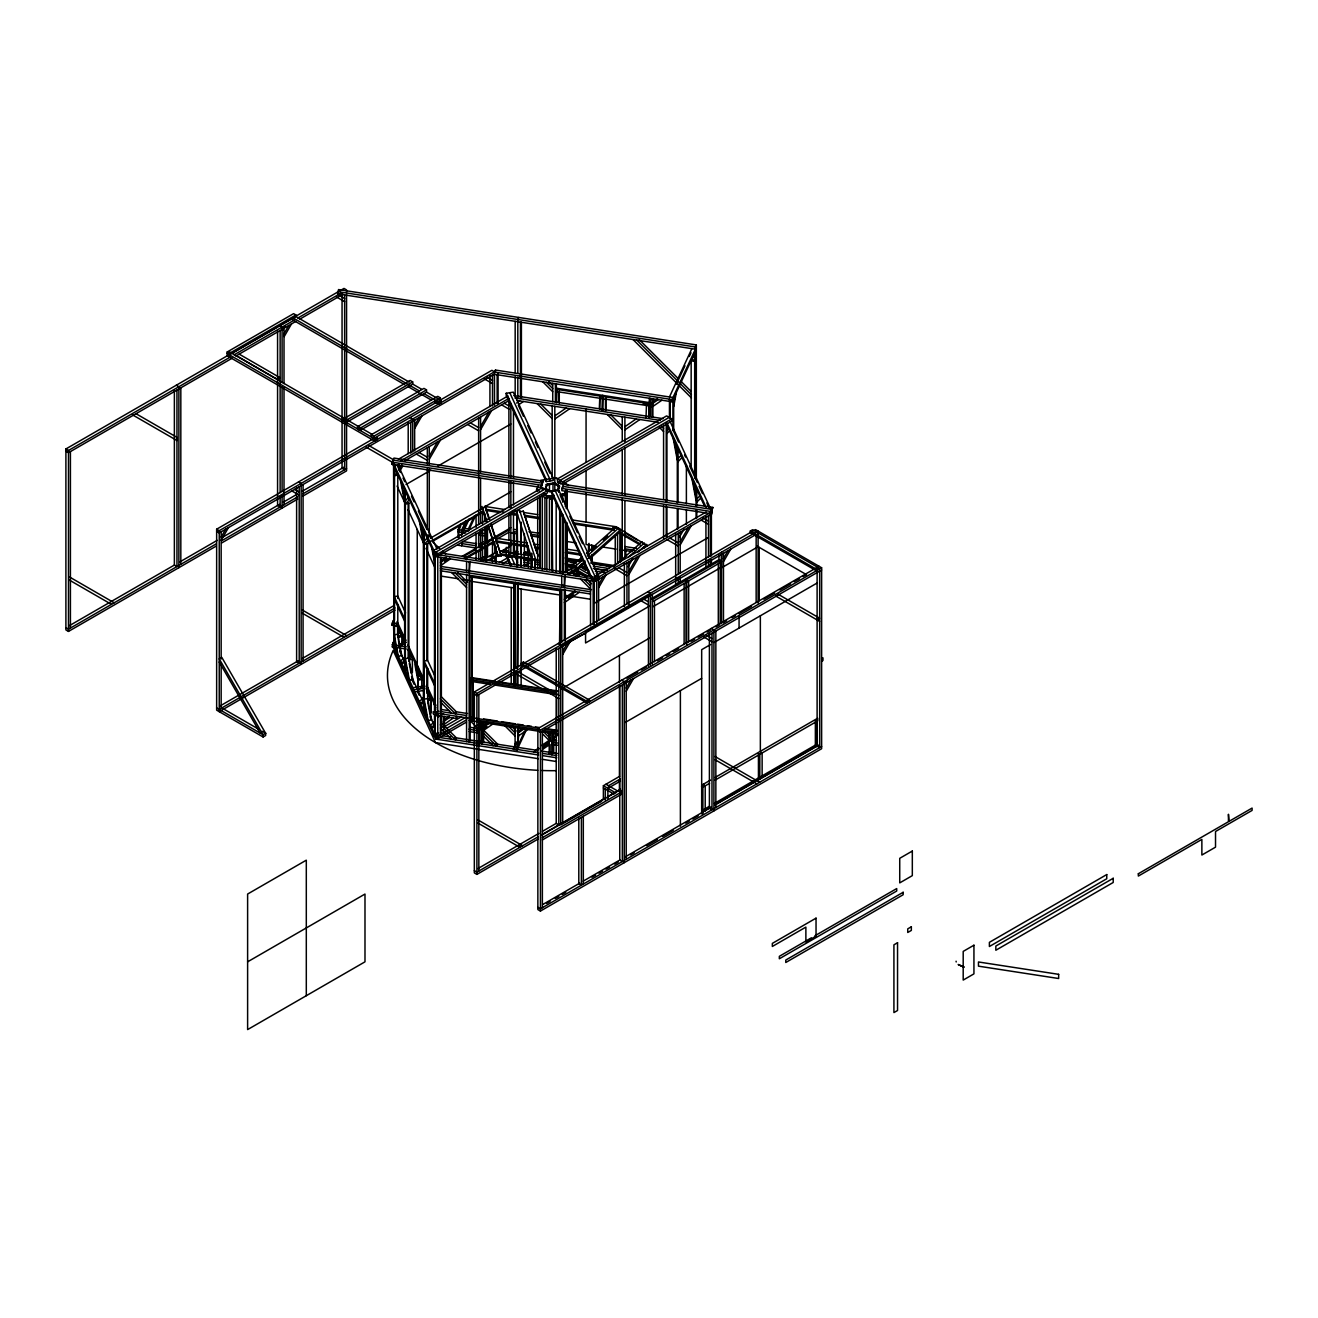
<?xml version="1.0" encoding="UTF-8"?>
<svg xmlns="http://www.w3.org/2000/svg" width="1318" height="1318" viewBox="0 0 1318 1318"><rect width="100%" height="100%" fill="white"/><g stroke="black" fill="none" stroke-linecap="round" stroke-linejoin="round"><path stroke-width="1.5" d="M374.806 441.168L374.806 438.927L227.19 353.537L227.174 351.988L293.601 313.635L295.924 314.986L295.924 316.551L229.497 354.888L227.174 353.553L227.19 355.778L374.806 441.168L377.393 439.668L377.393 437.444L374.806 438.927M426.983 392.369L441.217 400.59L441.217 402.83L438.63 404.313L438.63 402.089L424.396 393.851M482.52 560.545L482.52 530.067M482.52 523.971L482.52 511.779M484.843 559.969L484.843 527.777M484.843 521.747L484.843 513.707M492.504 561.946L492.504 541.682M494.827 561.649L494.827 557.646M494.827 553.642L494.827 541.616M594.105 580.826L594.105 603.413L707.865 537.744M695.393 349.188L337.589 293.848L338.528 289.565L696.332 344.921L695.393 346.964L695.393 478.615L695.393 351.428L672.032 401.776L494.514 374.328M721.523 552.193L721.523 567.827L758.097 546.723M520.033 844.228L519.885 847.293L477.973 823.091M485.024 507.183L485.156 505.947L489.703 519.589M491.004 523.477L501.252 555.883L498.089 556.377L488.484 525.915M482.372 509.226L485.222 506.557M492.553 539.787L492.718 538.667L461.992 556.41M496.87 552.72L497.034 551.599L481.218 560.727M673.679 403.489L675.343 394.626M673.679 406.652L676.348 392.467M392.072 462.14L393.95 458.071L543.115 481.136L541.22 487.446L392.072 464.364L392.072 462.14L541.22 485.205L543.115 481.136M392.072 464.364L393.011 462.338M518.765 317.457L517.809 319.483L517.809 373.126M672.971 430.525L672.971 397.509L495.453 370.045L494.514 372.088L672.032 399.552L696.332 347.161M392.072 623.002L398.135 623.941L398.168 626.182L392.072 625.226L393.95 618.933M392.072 625.226L393.011 620.959M406.241 649.016L392.072 646.825L393.95 640.515L393.95 642.756M441.365 563.758L440.426 565.784L450.394 558.898M458.087 537.414L458.087 529.605L460.674 524.037M460.674 526.277L458.087 531.829L465.616 532.999M465.913 520.89L461.613 530.149L461.613 536.096M463.343 528.666L466.77 521.269M462.387 533.741L469.257 518.93M461.613 545.784L462.569 541.517L476.572 543.675M468.5 528.732L474.513 515.783M468.5 530.973L475.37 516.162M556.163 401.693L556.624 388.25L602.441 395.334L602.441 397.575L601.964 398.596L556.163 391.512L556.624 390.49M505.667 550.364L506.606 548.321M538.205 486.688L536.508 490.378L538.205 485.798M514.448 550.133L513.954 551.204L518.007 551.83M545.355 489.011L547.267 484.003L554.384 482.899L559.59 485.914L557.679 490.922L559.59 486.803L554.384 483.788L547.267 484.892L545.355 489.011L548.832 491.021M440.426 715.987L437.774 715.575L437.774 734.933L440.426 735.345L440.426 715.987L441.365 713.944L441.365 723.631M444.347 722.89L443.392 724.916L453.359 718.046M440.426 735.345L441.365 727.503M440.756 733.22L443.392 733.632L444.347 731.589M557.382 691.538L471.136 678.193L470.427 720.682L470.427 679.726L471.416 677.584L495.453 681.307M601.964 410.821L602.441 395.334M602.853 410.952L603.314 395.482L649.131 402.567L649.131 417.015M472.981 678.473L472.272 720.962M472.981 680.039L472.272 681.571L490.362 684.371M561.83 488.401L563.725 484.332L712.873 507.414L710.995 513.707L561.83 490.642L561.83 488.401L710.995 511.483L712.873 507.414M440.673 716.069L456.341 718.491L457.28 716.465M523.608 564.549L527.513 565.142L528.452 563.115M560.166 495.271L564.17 494.662L565.883 490.065M564.17 494.662L565.883 490.971M567.102 490.56L564.714 495.716L564.714 493.476M472.272 719.397L472.981 717.882L539.309 728.129M480.049 741.523L479.109 743.566L479.109 721.967M482.701 741.935L481.745 743.978L481.745 722.379M646.495 404.395L646.018 417.625M648.654 418.037L649.131 402.567M649.131 404.791L648.654 405.812L602.853 398.728M652.888 405.071L651.949 407.097L661.916 400.211M565.307 600.596L564.368 602.639L579.393 592.26M669.445 396.965L691.868 348.644M676.348 384.329L684.965 365.745M689.281 356.453L691.011 352.746M518.682 734.39L517.743 736.416L527.711 729.546M526.492 729.529L517.002 749.958L513.476 749.415L516.063 741.606M518.682 735.477L517.743 745.131L515.091 744.719L516.046 742.677M513.476 749.415L516.063 743.846M517.002 749.958L517.002 747.718L524.762 731.012M550.133 752.364L549.194 754.407L549.194 732.808M552.769 752.776L551.83 754.819L551.83 733.22M282.53 330.357L285.265 325.612M288.757 325.513L284.194 333.421L284.194 336.584L291.492 323.931M221.16 537.085L225.724 529.177M221.16 540.232L228.459 527.595M414.643 425.368L419.206 417.476M414.643 428.531L421.941 415.895M399.024 469.356L401.759 464.611M399.931 470.938L402.665 466.193M429.273 456.16L437.543 441.843M429.273 459.307L440.278 440.261M480.576 426.538L488.846 412.221M480.576 429.701L491.581 410.639M598.619 584.599L603.183 576.691M598.619 587.746L605.918 575.109M562.687 651.405L567.234 643.497M562.687 654.568L569.986 641.915M628.142 566.724L632.722 558.783M628.884 571.402L637.138 557.086M628.884 574.549L639.889 555.504M679.445 537.101L684.026 529.161M680.187 541.78L688.441 527.464M680.187 544.944L691.176 525.882M625.457 683.432L627.269 680.269M626.215 688.078L630.762 680.17M626.215 691.242L633.497 678.605M723.467 558.568L728.03 550.677M723.467 561.732L730.765 549.095M394.263 472.536L395.944 470.872M396.932 473.03L394.263 475.699L397.789 475.155M405.351 500.675L408.366 497.644M409.371 499.802L405.351 503.838L408.86 503.295M424.116 541.138L427.147 538.106M408.003 509.572L424.116 544.301L428.152 540.265M430.327 541.072L427.642 543.757L424.116 544.301M398.333 634.024L400.013 632.36M401.002 634.518L398.333 637.187L401.858 636.643M400.606 661.158L404.642 657.138M404.642 660.285L401.611 663.316L405.137 662.773M408.86 656.71L410.541 655.046M411.546 654.964L411.546 657.204L408.86 659.873L412.386 659.329M418.251 676.941L419.931 675.277M666.941 430.36L668.605 428.679M420.92 675.195L420.92 677.436L418.251 680.104L421.776 679.561M666.941 433.523L669.61 430.838M419.388 701.621L423.407 697.584M423.407 700.748L420.393 703.779L423.918 703.235M427.642 697.173L429.322 695.509M430.311 695.426L430.311 697.667L427.642 700.336L431.167 699.792M678.012 458.499L681.044 455.468M678.012 461.646L682.032 457.626M430.459 725.477L434.495 721.457M434.495 724.62L431.464 727.635L434.989 727.091M696.794 498.962L699.809 495.93M696.794 502.109L700.814 498.089M565.191 563.824L573.083 565.043L582.012 557.119M586.477 553.165L616.247 526.772L647.154 545.57M579.393 561.073L582.375 558.437M591.304 550.512L595.769 546.558M603.199 539.952L607.664 535.998M582.853 559.788L575.406 566.378L565.257 572.243M587.317 555.834L618.57 528.106L618.916 529.424M585.176 561.122L577.729 567.729L567.58 573.594M588.158 558.486L620.893 529.457L621.239 530.759M579.228 568.009L585.241 562.687M589.739 558.7L619.74 532.093M613.776 566.74L642.047 541.665L642.393 542.983M627.994 557.53L644.37 543L644.716 544.318M637.764 552.258L646.693 544.35L647.039 545.652M516.59 403.044L519.704 400.903M518.468 404.923L523.444 401.479M554.812 415.862L566.097 408.069M554.812 419.025L569.837 408.646M657.567 398.679L652.888 401.908L651.949 403.951L658.176 399.634M624.897 426.702L636.182 418.91M624.897 429.866L639.922 419.486M446.028 557.366L441.365 560.595L440.426 562.621L446.654 558.321M444.693 561.452L449.669 558.008M574.977 590.761L565.307 597.449L564.368 599.476L575.653 591.683M568.651 598.29L573.659 594.846M449.01 716.498L444.347 719.727L443.392 721.77L449.619 717.453M488.319 722.577L483.64 725.806L482.701 727.849L488.929 723.533M483.64 728.969L486.968 726.679M492.668 724.126L482.701 730.996L482.701 722.297M523.361 727.997L518.682 731.226L517.743 733.269L523.971 728.953M556.839 734.505L552.769 738.69L557.448 735.46M538.452 747.734L534.169 752.084L539.177 748.624M541.78 745.428L550.133 739.678L549.194 741.704L542.505 746.317M543.691 747.29L548.519 743.945M552.769 741.836L556.097 739.546M542.736 749.316L549.194 744.868M277.653 379.502L280.24 377.838L239.184 354.13M817.045 619.888L819.615 618.208L777.702 594.006M227.174 351.988L229.497 353.323L295.924 314.986M216.251 546.097L68.487 631.421L65.9 629.938L65.9 448.96L227.915 355.432M233.253 352.351L277.719 326.666M291.706 318.594L279.498 325.645L282.085 327.128L282.085 382.731M295.183 316.584L343.998 288.411L346.568 289.894L346.568 292.135M65.9 448.96L68.487 450.459L230.485 356.931M234.044 354.872L294.276 320.093M297.769 318.083L341.346 292.925M232.265 358.134L68.487 452.7L65.9 451.201M235.823 356.074L296.023 321.312M299.516 319.302L343.092 294.145M343.685 418.778L410.112 380.424L412.682 381.907L412.682 384.148L346.272 422.501L343.685 421.002L343.685 418.778L346.272 420.261L412.682 381.907M357.507 426.735L423.935 388.382L426.521 389.864L426.521 392.105L360.094 430.459L357.507 428.96L357.507 426.735L360.094 428.218L426.521 389.864M494.514 405.104L494.448 371.808L491.861 370.309L373.917 438.416L371.346 436.917L371.346 434.693L437.757 396.339L440.344 397.838L440.344 400.062M371.346 434.693L373.917 436.176L440.344 397.838M262.15 731.226L265.659 733.253L265.659 735.493L263.089 736.976L216.646 710.171L216.646 529.21L372.945 438.976M438.63 402.089L441.217 400.59M216.646 529.21L219.233 530.693L494.448 371.808M494.448 374.032L219.233 532.933L216.646 531.434M69.459 625.638L174.536 564.977M179.874 561.896L217.239 540.331M222.577 537.25L279.498 504.382M282.991 502.356L296.929 494.316M302.168 491.301L343.998 467.149M216.251 543.873L68.487 629.18L65.9 627.697M221.589 540.792L297.769 496.804M302.992 493.789L346.568 468.631M221.589 543.016L297.769 499.044M302.992 496.029L346.568 470.872L346.568 423.473M398.316 459.274L507.974 395.96M400.639 460.921L509.061 398.316M404.198 461.102L509.061 400.557M405.977 484.53L430.854 470.164M437.971 466.061L510.84 423.984M430.904 537.909L482.536 508.105M483.854 507.331L510.84 491.762M431.563 540.891L483.475 510.906L483.311 512.043L432.897 541.138M433.161 550.677L542.341 487.644L547.514 490.625L547.514 492.85L438.317 555.883L433.161 552.917L433.161 550.677L438.317 553.659L547.514 490.625M557.448 478.928L666.628 415.895L671.785 418.86L671.785 421.101L562.605 484.134L557.448 481.152L557.448 478.928L562.605 481.91L671.785 418.86M544.927 489.126L435.747 552.16L435.747 556.641L595.209 581.304L711.934 513.905L711.934 509.44L562.786 486.358L562.786 488.599M669.214 417.378L560.018 480.411L560.018 482.652M479.768 543.856L483.311 541.813M487.479 541.204L510.84 527.727M487.66 542.275L491.202 540.232M494.744 538.189L508.896 530.017M463.359 556.657L475.37 549.705M478.813 547.728L482.24 545.751M485.683 543.757L489.126 541.78M496.507 539.408L508.896 532.241M464.298 558.42L493.657 541.467L493.492 542.604L465.682 558.651M220.205 705.888L298.56 660.648M302.102 658.605L394.197 605.44M219.233 709.43L395.005 607.944M480.23 558.733L483.788 556.69M395.005 610.185L219.233 711.654L219.233 530.693M482.701 560.891L486.243 558.848M489.785 556.806L493.327 554.763M500.824 551.484L510.84 545.718M486.144 561.237L497.973 554.4L497.809 555.537L489.291 560.447M499.44 562.506L507.858 557.629L507.858 559.87M506.326 555.537L508.896 557.036L513.476 556.328M502.158 563.906L508.946 559.985L508.946 562.226M402.418 642.344L405.977 640.284M398.333 645.886L401.858 645.342L401.15 643.81L403.094 642.706L403.094 635.095M265.659 733.253L263.007 734.703L219.233 658.868L221.803 657.385L265.593 733.22M569.277 574.17L576.048 570.266M595.884 575.702L706.086 512.076M710.171 512.702L595.209 579.063L435.747 554.4L393.868 464.183M589.541 700.171L523.444 662.015L521.121 663.349L587.235 701.522L589.541 700.171L589.541 701.736M750.271 531.055L816.369 569.228L816.369 570.776L750.271 532.62L750.271 531.055L752.594 529.721L818.692 567.877L818.692 569.442M538.041 839.088L476.902 874.394L474.332 872.895L474.332 691.934L755.511 529.589L821.625 567.761L821.625 748.723L540.429 911.067L537.859 909.568L537.859 728.607L819.038 566.262M474.332 691.934L476.902 693.416L758.097 531.072L758.097 603.084M438.317 716.745L438.317 714.521L433.161 711.539L433.161 713.763L438.317 716.745L443.606 713.697M560.743 646.133L585.571 633.217M650.4 594.533L585.571 631.948L585.571 642.97L650.4 605.555M515.025 673.267L517.776 671.686L558.816 695.393M756.334 534.334L476.902 695.657L474.332 694.174M686.052 580.151L652.525 599.509L651.224 598.767L684.767 579.409L686.052 580.151L686.052 643.497M720.238 560.414L718.953 559.672L685.409 579.03L686.694 579.772L720.238 560.414L720.238 623.76M652.525 601.749L686.052 582.391M686.694 582.012L720.238 562.654L718.953 561.913M443.754 727.025L461.382 716.827M652.525 606.955L686.052 587.597M686.694 587.218L720.238 567.86M446.324 728.508L465.732 717.305M466.556 722.05L438.317 738.344L433.161 735.362L433.161 733.137L438.317 736.103L466.556 719.809M560.743 689.33L650.4 637.566M627.022 678.243L637.698 672.081M641.256 670.022L646.594 666.941M657.254 660.779L662.592 657.698M666.15 655.656L669.709 653.596M673.267 651.553L678.605 648.472M691.044 641.273L694.602 639.23M698.161 637.171L703.499 634.09M707.058 632.03L710.616 629.988M715.954 626.907L719.513 624.847M723.071 622.788L726.613 620.745M731.951 617.664L735.51 615.605M739.068 613.562L751.507 606.379M763.946 599.196L774.605 593.034M779.943 589.953L790.602 583.792M794.161 581.749L799.499 578.668M803.041 576.625L806.6 574.566M816.369 569.228L818.692 567.877M537.859 728.607L540.429 730.106L821.625 567.761M778.576 594.517L775.841 596.098L819.615 621.371M821.625 569.986L540.429 732.33L537.859 730.847M710.567 644.535L701.67 649.675L701.67 813.881M714.125 642.476L817.259 582.935M625.243 722.462L701.67 678.342M247.619 961.827L364.987 894.049L364.987 961.827L247.619 1029.589L247.619 894.049L306.303 860.176L306.303 995.7M821.625 658.605L822.976 657.83L822.976 660.516L821.625 661.29M603.38 799.136L603.38 785.726L619.526 776.401M620.416 778.872L608.537 785.726L608.537 787.966L620.416 781.113M477.824 868.644L538.947 833.355M542.439 831.328L556.427 823.272M538.041 836.864L476.902 872.154L474.332 870.671M541.533 834.838L604.698 798.379M607.647 796.665L613.48 793.304M616.132 791.772L620.514 789.251M541.566 835.2L619.757 790.042L622.343 791.541L542.373 837.704M601.651 801.245L560.743 824.87L560.743 720.139M542.373 839.945L622.343 793.765M701.67 785.215L710.55 780.075M714.883 777.587L817.687 718.228L817.687 720.897L714.883 780.256M709.562 783.337L702.889 787.176L701.538 786.401M709.166 806.418L703.861 809.483L705.212 810.273L710.517 807.209M714.471 803.354L815.364 745.115L816.715 745.889L715.839 804.145M543.098 904.313L579.772 883.142M583.264 881.116L619.938 859.946M625.21 856.898L711.341 807.176M714.867 805.133L753.715 782.711M757.24 780.668L819.038 745M546.591 903.407L550.084 901.397M555.323 898.365L558.816 896.355M562.308 894.345L565.801 892.319M591.996 877.195L595.489 875.185M598.982 873.159L602.474 871.149M605.967 869.122L609.46 867.112M614.699 864.081L618.191 862.071M630.581 854.921L634.139 852.861M646.594 845.678L657.254 839.517M662.592 836.436L673.267 830.274M685.706 823.091L689.248 821.048M692.79 819.005L698.112 815.924M821.625 746.482L540.429 908.827L537.859 907.344M811.344 937.839L779.333 956.324L779.333 958.779L896.718 891.017L896.718 888.563L814.903 935.78M956.077 961.201L956.209 961.959M512.554 510.725L519.621 510.527L536.014 560.463L501.285 555.092L501.137 553.906L535.866 559.277M520.066 511.895L523.23 511.104L538.189 555.949M506.227 393.258L513.279 392.171L553.231 478.269L553.231 480.51L546.196 481.597L506.227 395.482L506.227 393.258L546.196 479.373L546.196 481.597M545.734 484.793L555.669 483.261M545.355 488.105L550.562 491.12L557.679 490.016M551.715 491.268L558.766 490.181L598.718 576.296L598.718 578.52L591.683 579.607L551.715 493.509L551.715 491.268L591.683 577.383L591.683 579.607M543.181 493.344L548.189 496.227L554.186 495.304M560.166 494.382L564.17 493.756M543.181 494.234L548.189 497.133L554.203 496.194M541.467 495.486L546.706 498.501L549.276 497.018L550.232 499.044L554.203 498.435M498.22 555.142L501.384 554.647M591.683 577.383L598.718 576.296M393.555 465.748L394.263 623.661L397.789 623.117L397.789 604.6M393.555 624.37L394.263 625.902L397.789 625.358L397.789 635.029M423.094 686.151L413.045 687.699L413.045 689.94M417.542 670.154L418.251 688.803L421.776 688.26L421.776 678.754M424.05 688.177L414 689.742L414 691.966L424.05 690.418M434.495 553.939L434.495 710.32L435.204 711.852L438.713 711.308M434.495 714.488L434.495 731.918L435.204 733.451L438.713 732.907M337.589 291.608L695.393 346.964M691.159 360.835L694.685 361.379L692.016 358.71M556.163 389.271L601.964 396.356M602.853 396.487L648.654 403.588M643.151 403.868L647.138 404.494M513.789 395.565L663.152 418.679M514.877 397.921L660.219 420.393M516.887 400.458L658.16 422.32M485.337 506.524L504.778 509.522M537.777 514.63L523.691 512.455L523.839 513.625M571.979 519.918L616.247 526.772L616.709 528.007L612.672 527.381M503.789 512.043L486.276 509.341L486.111 510.461L499.868 512.587M511.565 513.246L517.397 514.152L517.546 515.322L509.687 514.102M538.798 517.463L524.63 515.272L524.778 516.442L538.996 518.649M573.198 522.785L613.694 529.045L614.155 530.264L573.528 523.987M513.476 529.309L517.348 529.902M528.963 531.698L538.634 533.197M624.897 546.542L636.495 548.337M513.476 531.533L517.348 532.143M530.89 534.235L538.634 535.421M624.897 548.782L634.568 550.265M510.84 532.834L516.936 533.774M531.17 535.981L539.293 537.233M565.735 541.319L575.9 542.901M596.082 546.014L586.065 544.466L586.065 525.981M602.095 546.954L616.116 549.112M620.135 549.738L632.162 551.599M462.569 528.106L470.575 529.342M458.087 529.605L467.626 531.072M479.637 532.933L483.64 533.543M479.637 535.157L483.64 535.783M495.897 538.172L527.002 542.983L527.991 554.894M538.189 544.713L534.235 544.103L534.383 545.29M565.751 548.98L579.541 551.105M527.941 545.8L496.837 540.99L496.655 542.11L528.09 546.97L528.485 566.888M539.161 547.53L535.174 546.921L535.322 548.09L539.326 548.716M566.971 551.83L580.892 553.988M565.323 552.736L581.32 555.207M524.597 551.698L528.666 552.324M565.224 557.975L581.469 560.496M591.617 562.061L613.957 565.521M524.103 552.769L528.172 553.395M566.756 559.359L578.948 561.254M591.123 563.132L613.463 566.592M461.613 543.543L475.633 545.718M503.525 550.034L507.562 550.66M513.608 551.583L517.644 552.209M523.691 553.148L529.737 554.087M566.048 559.705L576.147 561.27M592.276 563.758L610.432 566.575M500.197 551.105L531.302 555.916L531.451 557.086M565.883 561.254L575.653 562.77L576.114 564.005M502.57 552.061L506.606 552.687M512.669 553.626L516.689 554.252M571.155 562.671L575.192 563.297M581.254 564.236L585.291 564.862M593.347 566.114L609.493 568.602M458.087 545.24L475.633 547.942M581.254 566.476L585.291 567.086M593.347 568.338L607.466 570.529M524.597 558.041L528.469 558.651M534.284 559.54L538.156 560.15M567.069 564.615L572.984 565.521M580.859 566.74L586.774 567.663M594.237 568.816L606.049 570.645M565.57 565.043L575.768 567.696L575.406 566.378L575.406 568.009M523.724 560.084L529.523 560.99M535.322 561.88L539.194 562.489M566.13 566.641L574.005 567.86M595.258 571.155L605.11 572.671M523.608 562.308L529.523 563.214M535.322 564.12L539.194 564.714M566.13 568.882L572.045 569.804M581.946 573.561L576.296 572.687L579.146 575.538M440.739 553L592.095 576.411M591.469 589.723L441.365 566.493L440.426 568.536L590.53 591.749M440.426 570.76L590.53 593.99M469.669 576.757L561.287 590.925M440.69 576.065L458.384 578.783M462.305 579.409L468.203 580.315M564.631 595.242L590.184 599.196M470.378 581.189L514.531 588.009M517.842 588.52L561.237 595.209M402.056 641.784L406.109 642.41M401.117 643.81L405.153 644.436M392.072 644.584L406.241 646.792M499.456 681.917L557.514 690.912M470.427 679.726L556.674 693.07L556.674 694.635M494.382 684.998L554.664 694.322M449.405 710.731L441.365 709.479L440.426 711.506L466.572 715.559M455.451 711.654L467.528 713.532M469.669 716.761L471.432 717.025M483.607 718.92L497.561 721.078M501.532 721.687L515.486 723.846M517.48 724.159L523.444 725.081M527.431 725.691L531.418 726.3M535.405 726.926L539.375 727.536M545.355 728.459L557.316 730.32M545.322 729.068L557.382 730.93M467.989 718.063L437.774 713.335L437.774 556.954M478.302 720.336L538.601 729.661M542.621 730.287L556.674 732.462M469.224 720.435L538.601 731.226M541.616 731.638L557.695 734.126M556.74 740.7L552.769 740.073L551.83 742.116L557.761 743.039M469.224 731.572L479.109 733.105M551.83 744.357L557.761 745.263M442.749 735.757L450.822 737.009M454.858 737.635L537.612 750.436M541.649 751.062L557.794 753.55M513.476 747.174L517.002 747.718M538.683 752.776L435.747 736.861L393.868 646.627M542.719 753.402L556.855 755.593M393.011 647.023L435.747 739.085L538.683 755.016M542.719 755.642L556.855 757.817M538.304 758.69L435.484 742.611L393.192 650.515A165.03 95.275 0 0 0 537.695 770.305M542.341 759.316L556.46 761.524M486.886 377.179L492.504 380.424M484.085 378.727L492.504 383.587M339.023 295.265L344.641 298.511M336.222 296.814L344.641 301.674M756.812 545.965L806.221 574.5M504.349 403.275L508.896 405.911M702.889 517.908L708.507 521.154M501.598 404.857L508.896 409.074M701.209 520.099L708.507 524.317M470.378 422.88L478.648 427.658M669.989 538.123L678.259 542.901M467.643 424.462L478.648 430.805M667.254 539.705L678.259 546.047M563.429 481.647L568.437 485.436L565.109 483.508M557.399 482.042L560.891 484.052M626.528 533.823L637.105 539.919M639.807 543.659L618.653 531.451L618.999 532.752L640.153 544.96M536.508 489.489L539.836 491.416M409.964 417.608L412.715 418.992L412.715 452.008M419.075 452.502L427.345 457.264M618.686 567.745L626.956 572.506M416.34 454.084L427.345 460.427M614.946 568.733L626.956 575.669M647.813 591.766L650.4 593.265L650.4 665.277M711.341 628.455L713.911 629.938L713.911 810.899M236.449 355.712L280.24 380.984M643.892 599.245L648.456 601.881M706.366 635.309L711.984 638.555M641.158 600.827L648.456 605.044M703.565 636.858L711.984 641.718M588.784 570.826L579.969 565.735L580.332 567.037M582.095 568.058L585.62 570.101M368.859 445.533L393.67 459.867M573.083 565.043L573.561 566.279L573.083 565.043L590.069 574.846M366.173 447.148L393.258 462.783M587.746 576.197L575.406 569.063L575.406 570.628L585.983 576.74M176.315 385.218L178.886 386.718L178.886 567.679M298.56 481.927L301.147 483.409L301.147 664.371M760.766 752.199L762.134 752.99L762.134 777.406L760.766 776.631M294.639 489.39L299.202 492.026M558.173 643.53L560.743 645.013L560.743 717.025M621.701 680.203L624.271 681.686L624.271 862.664M291.904 490.971L299.202 495.189M136.001 413.704L177.04 437.411L177.04 440.558L132.443 414.808M715.031 756.516L759.629 782.282M714.982 759.662L756.894 783.848M521.121 664.915L587.235 703.087L587.235 701.522M514.201 672.79L558.816 698.556M703.861 785.067L705.212 785.841L705.212 811.015M605.951 784.243L618.406 791.426M302.25 609.987L346.848 635.737M603.38 785.726L615.819 792.925M302.201 613.134L344.113 637.319M603.38 787.966L614.04 794.128M69.59 577.037L114.188 602.787M69.541 580.184L111.453 604.369M478.006 819.961L522.62 845.711M221.803 707.931L258.657 729.2M216.646 707.931L263.089 734.752L263.089 736.976M295.38 316.238L409.19 382.072M412.748 384.131L421.645 389.271M292.794 317.72L419.058 390.771M291.014 318.923L404.84 384.774M408.399 386.833L431.513 400.194M435.072 402.254L438.63 404.313M229.777 352.054L372.055 434.347M432.304 541.583L439.701 548.502M442.667 551.27L445.616 554.021M693.021 356.552L694.685 358.216M639.181 339.533L677.996 378.348M680.879 381.215L690.945 391.281M636.808 340.126L691.439 394.757M633.068 339.55L691.439 397.937M661.092 425.928L663.58 428.416M659.313 427.312L663.58 431.579M610.959 415.022L622.244 426.307M607.236 414.445L622.244 429.454M548.7 381.577L552.44 385.317M546.509 382.368L552.736 388.596M542.769 381.792L552.736 391.759M540.891 404.181L552.176 415.467M537.151 403.605L552.176 418.613M586.477 578.833L591.469 583.808M584.302 579.623L590.53 585.851M580.563 579.03L590.53 588.998M457.643 572.44L467.528 582.309M455.287 573.066L466.572 584.352M451.547 572.49L466.572 587.515M547.332 732.495L549.837 734.999M543.906 732.05L550.133 738.278M543.016 734.307L550.133 741.441L550.133 732.742M512.307 727.075L516.046 730.815L515.091 732.857L508.863 726.63M505.124 726.053L515.091 736.021M477.264 721.654L481.004 725.394M477.561 724.933L480.049 727.437M470.081 720.633L478.632 729.167M481.745 734.439L493.031 745.724M440.426 701.967L451.695 713.252M440.426 728.047L451.695 739.332M219.233 662.031L260.272 733.121M670.055 421.447L711.934 511.681M672.625 429.207L678.605 442.107M684.553 454.924L685.558 457.082M689.709 466.028L697.403 482.602M699.117 486.293L702.527 493.657M706.81 502.866L709.364 508.386M667.073 423.144L706.168 507.381M666.233 423.572L704.471 505.964M518.369 405.384L523.477 416.389M527.727 425.549L531.121 432.881M535.372 442.041L537.925 447.527M544.729 462.19L549.837 473.178M560.463 496.079L563.017 501.565M569.821 516.228L577.465 532.719M579.162 536.377L582.572 543.708M586.823 552.868L589.377 558.371M596.181 573.033L598.718 578.52M509.753 392.715L549.705 478.813L549.705 481.054M555.24 490.724L595.209 576.839L595.209 581.304M513.279 553.016L517.595 562.341M510.61 555.438L514.943 564.763M507.084 555.982L511.417 565.307M506.227 556.344L510.544 565.669M397.937 464.793L437.016 549.013M397.08 465.205L400.474 472.519M403.028 478.022L404.725 481.68M411.529 496.326L414.083 501.812M418.333 510.972L426.818 529.276M429.371 534.779L431.068 538.436M435.747 556.641L393.011 464.579L393.011 460.097L542.159 483.179L542.159 485.419M397.08 486.045L405.582 504.366M425.978 548.304L435.319 568.437M405.565 612.854L397.789 596.098L394.263 596.642L404.642 618.982M435.418 677.172L427.642 660.417L424.116 660.961L434.495 683.301M394.263 598.883L404.642 621.206M424.116 663.201L434.495 685.541M397.08 621.585L405.582 639.889M408.003 645.112L424.116 679.824M426.686 685.376L435.978 705.41M397.08 623.826L405.582 642.113M408.942 649.379L423.44 680.615M425.994 686.118L435.978 707.651M397.08 626.066L401.809 636.232M408.086 649.758L411.546 657.204M414.873 662.163L420.92 677.436M425.994 688.358L430.311 697.667M435.797 709.479L434.001 703.367M421.068 686.744L421.776 688.26M411.677 670.977L412.386 672.493L412.386 658.753M399.634 650.911L405.582 663.728M411.529 676.546L422.567 700.352M430.228 716.827L435.319 727.816M411.529 678.786L414.083 684.273M417.476 691.604L419.173 695.261M644.123 546.624L644.584 547.843M516.59 512.504L516.442 511.335L517.397 514.152M537.036 553.231L523.23 511.104M516.442 511.335L532.39 559.903M485.683 509.127L488.929 518.88M490.873 524.712L501.252 555.883M481.976 506.441L487.182 522.027M483.146 511.565L486.408 521.318M488.352 527.151L498.089 556.377M616.247 526.772L616.593 528.073M578.091 569.03L577.729 567.729L577.729 575.291M693.054 481.367L696.085 497.43M692.049 479.208L696.085 500.593M674.272 440.92L677.304 456.967M673.284 438.762L677.304 460.13M432.815 550.331L434.495 559.194M431.81 548.173L434.495 562.358M420.393 523.559L423.407 539.606M419.388 521.401L423.407 542.769M401.611 483.096L404.642 499.143M400.606 480.938L404.642 502.306M434.792 707.321L435.467 710.863M427.642 701.736L430.673 717.783M424.116 702.28L427.147 718.326M415.878 666.562L417.542 675.426M414.873 664.404L417.542 678.572M409.239 663.284L411.134 673.317M405.351 661.817L408.366 677.864M398.547 641.421L400.82 653.464M394.263 637.961L397.295 654.008M527.002 542.983L527.151 544.169M519.621 510.527L519.77 511.714M535.256 559.837L535.273 567.827M534.762 560.463L534.779 568.519M532.093 558.667L532.093 566.592M531.582 553.263L531.615 567.251M496.161 546.673L496.161 562.753M486.194 526.854L486.194 543M486.194 547.036L486.194 559.145M819.681 571.106L819.681 747.603L817.111 746.12L817.111 571.666M816.715 746.631L816.715 721.457L815.364 720.682L815.364 745.856M816.336 721.407L816.336 745.247M760.354 615.786L760.354 751.326M759.217 547.365L759.217 600.761M756.153 536.475L756.153 602.161M739.068 615.374L739.068 628.076M723.467 553.313L723.467 622.426M721.523 554.433L721.523 623.546M718.953 554.977L718.953 561.073M718.31 563.774L718.31 624.88M715.855 631.058L715.855 807.555M711.984 633.283L711.984 809.779L709.397 808.296L709.397 633.859M711.39 512.735L711.39 555.949M711.39 560.068L711.39 564.17M710.995 511.483L710.995 513.707M710.451 514.761L710.451 555.916M710.451 560.035L710.451 566.213M708.507 515.882L708.507 557.036M708.507 561.155L708.507 565.274M705.937 516.458L705.937 567.893M704.24 783.716L704.24 786.401M702.889 784.507L702.889 814.293M696.794 489.423L696.794 505.799M696.794 509.901L696.794 518.089M696.332 344.921L696.332 478.632M696.085 487.891L696.085 506.326M696.085 510.412L696.085 518.617M694.685 352.96L694.685 476.095M691.159 360.621L691.159 467.33M688.639 580.892L688.639 641.998M686.694 579.772L686.694 644.733M686.381 464.76L686.381 503.773M686.381 509.934L686.381 524.317M684.124 583.495L684.124 644.617M680.385 690.632L680.385 826.172M680.187 532.241L680.187 573.198M680.187 577.3L680.187 583.429M678.259 533.362L678.259 574.318M678.259 578.404L678.259 584.549M678.012 448.96L678.012 502.207M678.012 508.353L678.012 528.831M677.304 447.428L677.304 502.718M677.304 508.863L677.304 529.342M675.673 533.922L675.673 585.11M673.679 398.217L673.679 431.052M672.032 399.552L672.032 401.776M670.154 399.733L670.154 418.201M669.445 399.206L669.445 417.674M666.941 425.088L666.941 501.235M666.941 507.397L666.941 536.212M666.233 423.391L666.233 501.763M666.233 505.535L666.233 536.739M663.58 425.22L663.58 499.291M663.58 505.469L663.58 538.387M654.453 600.629L654.453 661.735M652.888 398.695L652.888 417.163M652.328 594.385L652.328 664.157M651.949 398.679L651.949 417.147M650.252 398.283L650.252 416.752M649.313 398.267L649.313 416.735M648.456 596.609L648.456 666.397M628.884 561.863L628.884 604.863M626.956 562.967L626.956 603.941M626.215 682.806L626.215 859.303M625.836 550.298L625.836 556.443M624.897 417.163L624.897 441.744M624.897 447.889L624.897 494.991M624.897 501.137L624.897 558.486M624.37 563.527L624.37 606.544M622.244 416.768L622.244 441.332M622.244 449.537L622.244 494.579M622.244 498.682L622.244 560.117M622.343 685.047L622.343 861.544L619.757 860.044L619.757 685.607M621.239 532.801L621.239 561.452M619.888 531.961L619.888 562.44M619.427 655.441L619.427 682.147M619.427 686.217L619.427 776.599M619.427 780.091L619.427 790.981M617.565 532.653L617.565 563.132M615.242 535.372L615.242 563.824M607.895 789.449L607.895 798.757M605.967 398.118L605.967 410.343M605.489 399.14L605.489 411.364M605.308 789.087L605.308 800.257M603.314 395.482L603.314 397.707M599.805 409.387L599.805 397.163L599.328 408.366M598.619 579.327L598.619 620.481M596.692 580.447L596.692 623.661M594.105 580.563L594.105 624.452M593.166 580.991L593.166 624.205M592.194 545.866L592.194 549.936M592.194 556.048L591.7 563.231L591.7 555.076M591.7 544.911L591.7 551.006M591.321 557.3L591.321 563.313M590.53 580.579L590.53 625.852M589.014 543.346L589.014 551.484M588.52 544.416L588.52 552.555M586.065 408.926L586.065 462.321M586.065 470.542L586.065 489.011M586.065 493.13L586.065 521.879M585.324 563.774L585.324 569.738M583.314 816.303L583.314 884.065M581.386 817.424L581.386 885.185L578.8 883.703L578.8 817.984M576.378 570.068L576.378 576.065M574.055 570.727L574.055 574.73M567.251 490.247L567.251 508.649M567.251 522.982L567.251 572.078M566.312 492.273L566.312 508.649M566.312 522.966L566.312 572.061M565.356 494.316L565.356 506.59M565.356 520.907L565.356 572.061M565.307 574.5L564.368 587.696L564.368 576.526M565.307 589.937L565.307 640.795M564.368 589.937L564.368 640.795M563.247 515.536L563.247 572.819M562.605 481.91L562.605 484.134M562.72 493.904L562.72 502.076M562.72 514.366L562.72 573.692M562.687 646.133L562.687 822.63M562.127 494.975L562.127 497.199M561.732 576.131L561.732 587.301M561.732 589.525L561.732 642.426M561.287 589.443L561.287 642.393M560.661 512.01L560.661 573.379M560.232 644.716L560.232 589.13L559.524 644.189M559.705 509.852L559.705 573.281M559.277 403.11L559.277 390.902L558.799 402.105M558.766 490.181L558.766 492.405M558.816 648.374L558.816 824.87L556.229 823.371L556.229 648.934M558.091 483.92L558.091 490.049M556.624 388.25L556.624 402.715M556.756 478.681L556.756 477.791L540.775 480.263L540.775 481.152M556.674 697.156L556.674 719.694M556.674 723.78L556.674 734.027M556.328 383.752L556.328 402.221M556.18 502.207L556.18 571.781M555.389 383.736L555.389 402.204M554.812 406.323L554.812 490.296M554.384 482.899L554.384 483.788M553.725 731.375L553.725 739.233M553.725 743.154L553.725 752.973M553 483.129L553 491.317M552.736 383.324L552.736 401.792M552.654 572.325L551.945 497.133L551.945 570.793M552.769 731.177L552.769 753.056M552.176 405.928L552.176 477.594M550.562 491.12L550.562 492.009M550.232 496.804L550.232 499.044M550.133 744.522L550.133 752.644M549.474 483.673L549.474 491.861M549.474 495.947L549.474 569.607M548.189 496.227L548.189 497.133M547.267 484.003L547.267 484.892M546.706 496.26L546.871 570.002M545.949 486.26L545.949 490.362M544.927 497.463L544.927 569.079M542.341 487.644L542.341 489.868M542.341 495.98L542.341 569.64M542.373 731.21L542.373 907.707M541.22 485.205L541.22 487.446M540.347 496.573L540.347 568.19M540.429 730.106L540.429 911.067M539.77 496.54L539.77 568.14M537.695 498.22L537.695 567.778M537.052 489.209L537.052 491.433M531.665 553.494L531.665 567.415M531.17 560.068L531.17 568.091M527.991 558.881L527.991 566.839M527.513 562.901L527.513 565.142M524.366 533.526L524.366 566.032M523.444 662.015L523.444 663.58M521.401 322.152L521.401 398.168M521.203 522.192L521.203 566.592M521.137 589.031L521.137 685.558M520.709 522.768L520.709 553.28M520.709 557.316L520.709 565.471M520.462 322.136L520.462 398.135M518.682 725.954L518.682 731.671M517.809 377.195L517.809 397.805M517.958 667.007L517.958 582.589L517.249 668.523M517.958 673.168L517.958 685.525M517.546 541.83L517.051 514.119L517.051 566.921M517.546 545.85L517.546 566.032M517.743 727.997L517.743 745.131M517.249 672.641L517.249 684.998M515.486 582.342L515.486 668.259M515.486 672.378L515.486 684.717M515.173 321.312L515.173 372.73M515.173 376.833L515.173 395.351M515.091 727.585L515.091 744.719M514.448 533.444L514.432 554.285M514.432 584.105L514.432 670.565M514.432 674.684L514.432 684.981M513.954 532.571L513.954 551.945M513.723 583.561L513.723 684.454M513.476 410.227L513.476 478.137M513.476 482.24L513.476 504.876M513.476 515.173L513.476 554.268M511.236 587.499L511.236 684.026M510.84 403.456L510.84 477.38M510.84 481.482L510.84 507.743M510.84 512.702L510.84 553.857M508.896 400.639L508.896 476.786M508.896 480.889L508.896 507.644M508.896 513.822L508.896 540.578M508.896 544.68L508.896 557.036M506.326 547.316L506.326 553.478M498.089 372.697L498.089 403.473M497.15 374.724L497.15 403.456M495.453 370.045L495.453 372.286M492.504 375.152L492.504 405.944M489.934 375.712L489.934 406.504M487.479 527.216L487.479 557.629M483.64 722.511L483.64 742.133M482.701 734.093L482.701 742.215M480.576 416.999L480.576 472.289M480.576 478.434L480.576 523.493M480.576 529.638L480.576 560.348M480.049 721.902L480.049 741.803M478.846 694.537L478.846 871.033M478.648 418.119L478.648 524.613M478.648 532.801L478.648 547.135M478.648 551.237L478.648 559.425M476.902 693.416L476.902 874.394M476.062 514.926L476.062 527.216M476.062 533.362L476.062 559.985M472.981 680.533L472.981 719.447M472.141 577.564L472.141 678.441M471.432 577.02L471.432 677.913M470.164 561.649L469.224 572.984L469.224 561.814M470.164 719.661L470.164 739.991L469.224 742.034L469.224 575.225M469.669 575.258L469.669 718.244M466.572 561.402L466.572 572.572M466.572 574.813L466.572 741.622M458.796 530.314L458.796 537.76M456.341 716.267L456.341 718.491M444.347 716.366L444.347 727.783M443.392 716.498L443.392 726.004M443.392 729.826L443.392 733.632M441.365 557.382L441.365 697.304M441.365 701.423L441.365 711.72M440.426 557.366L440.426 713.746M438.317 553.659L438.317 555.883M438.317 736.103L438.317 738.344M435.747 713.022L435.747 715.262M435.747 734.62L435.747 739.085M435.204 555.455L435.204 711.852M435.204 714.076L435.204 733.451M431.167 699.215L431.167 712.956L430.459 699.66M429.273 446.621L429.273 465.04M429.273 469.142L429.273 536.723M427.757 687.699L427.757 689.924M427.642 535.141L427.642 539.243M427.642 543.346L427.642 660.071M427.642 668.259L427.642 699.759M427.345 447.725L427.345 464.117M427.345 468.219L427.345 529.655M426.933 543.856L426.933 660.598M426.933 670.829L426.933 693.367M426.818 685.657L426.818 687.897M424.116 531.599L424.116 711.819M423.407 530.067L423.407 710.287M418.366 667.468L418.366 669.692M418.251 671.686L418.251 688.803M417.427 665.425L417.427 667.666M417.246 529.474L417.246 665.013M414.643 420.113L414.643 450.888M412.534 419.091L412.534 421.332M410.771 422.337L410.771 453.128M408.86 502.883L408.86 661.274M408.201 422.913L408.201 453.689M408.152 503.394L408.152 657.781M405.351 491.136L405.351 671.356M404.642 489.604L404.642 669.824M401.809 633.991L401.858 645.342M399.024 464.084L399.024 470.262M398.333 628.752L398.333 640.186M397.789 474.958L397.789 598.421M397.624 627.236L397.624 634.848M394.51 463.705L394.51 620.103M394.51 626.215L394.51 641.701M394.263 467.28L394.263 623.661M394.263 625.902L394.263 645.26L393.555 626.314M393.011 642.558L393.011 644.799M373.917 436.176L373.917 438.416M360.094 428.218L360.094 430.459M346.568 294.194L346.568 419.371M346.272 420.261L346.272 422.501M344.641 295.298L344.641 418.449M344.641 422.551L344.641 469.752L342.054 468.252L342.054 293.815M303.074 484.53L303.074 661.026M299.202 486.754L299.202 663.251L296.616 661.768L296.616 487.314M284.013 328.248L284.013 383.67M284.013 387.772L284.013 504.745M282.085 386.833L282.085 491.499M282.085 495.601L282.085 508.105M280.141 330.488L280.141 492.619M280.141 496.721L280.141 506.985L277.571 505.486L277.571 331.049M229.497 353.323L229.497 354.888M221.16 531.813L221.16 659.049M221.16 663.152L221.16 708.31M180.83 387.822L180.83 564.318M176.958 390.062L176.958 566.559L174.371 565.076L174.371 390.622M70.414 451.58L70.414 628.076M68.487 450.459L68.487 631.421M556.13 770.668A165.03 95.275 0 0 1 541.813 770.486M1138.34 873.735L1138.34 876.075L1201.868 839.401L1201.868 855.036L1215.525 847.161L1215.525 831.51L1252.1 810.405L1252.1 808.066L1229.084 821.345L1228.442 814.277L1228.442 821.724L1138.34 873.735M441.365 696.777L440.426 698.82L455.435 713.845L456.39 711.802L441.365 696.777M441.365 722.841L440.426 724.884L455.435 739.909L456.39 737.866L441.365 722.841M470.164 727.305L469.224 729.332L479.109 730.864L480.049 728.838L470.164 727.305M482.701 729.233L481.745 731.276L496.771 746.301L497.726 744.258L482.701 729.233M912.32 851.049L899.733 858.315L899.733 882.895L912.32 875.63L912.32 851.049M816.04 918.152L772.332 943.391L772.332 946.472L805.875 927.114L805.875 942.008L816.04 936.142L816.04 918.152M903.16 892.286L785.775 960.048L785.775 962.502L903.16 894.741L903.16 892.286M911.348 926.785L907.74 928.86L907.74 932.485L911.348 930.409L911.348 926.785M897.542 942.732L893.917 944.825L893.917 1012.586L897.542 1010.494L897.542 942.732M973.936 945.204L963.194 951.398L963.194 980.081L973.936 973.87L973.936 945.204M1106.758 874.559L989.39 942.337L989.39 946.522L1106.758 878.744L1106.758 874.559M961.168 965.83L958.137 964.496L964.216 967.181L961.168 965.83M1113.216 878.282L995.831 946.06L995.831 950.245L1113.216 882.467L1113.216 878.282M397.789 634.255L394.263 634.798L398.3 656.166L401.809 655.623L397.789 634.255M408.86 658.11L405.351 658.654L409.371 680.022L412.896 679.478L408.86 658.11M427.642 698.573L424.116 699.117L428.152 720.485L431.678 719.941L427.642 698.573M1058.651 974.331L978.467 961.975L978.467 966.16L1058.651 978.516L1058.651 974.331M759.811 754.324L758.443 753.534L758.443 777.966L759.811 778.757L759.811 754.324"/></g></svg>
